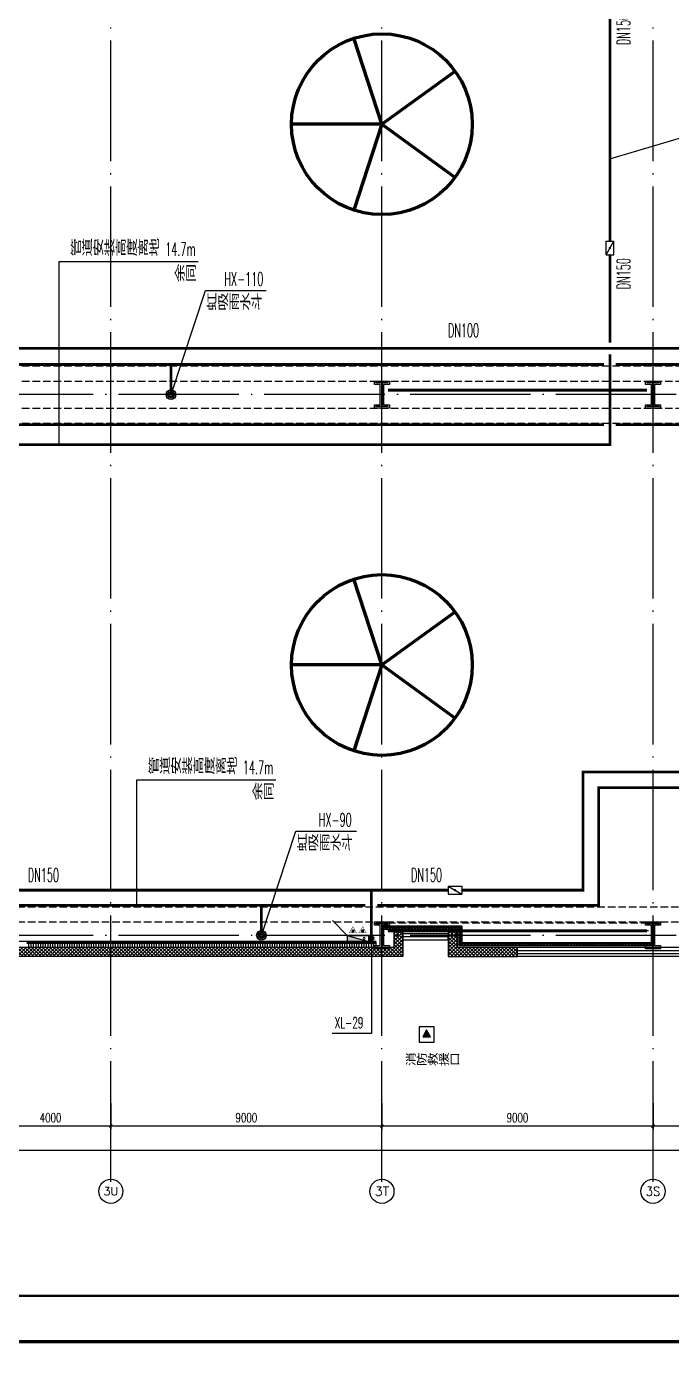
# Model space of a CAD drawing. Extents: x -452079 to 117456, y 3902 to 836955.
# Drawn here: x -293645 to -272248, y 534683 to 579081 of the extents above; entities that cross this region are included whole.
import ezdxf
from ezdxf.enums import TextEntityAlignment as Align

# ---------------------------------------------------------------- set-up
doc = ezdxf.new("R2010")
doc.units = 0
doc.header["$LTSCALE"] = 1000
doc.header["$MEASUREMENT"] = 0
for name, pattern in [('CENTER', [2, 1.25, -0.25, 0.25, -0.25]), ('DASH', [0.35, 0.25, -0.1]), ('DOTE', [2.42, 2, -0.2, 0.02, -0.2]), ('DOTE_30', [0.726, 0.6, -0.06, 0.006, -0.06])]:
    doc.linetypes.add(name, pattern=pattern)
for name, color, linetype in [('0-cxFrame', 155, 'Continuous'), ('99平面图例外参$0$A-HATCH-2', 251, 'Continuous'), ('A-AXIS-D', 1, 'Continuous'), ('A-AXIS-DOTE', 14, 'DOTE'), ('A-HATCH-2', 251, 'Continuous'), ('A-HRAIL', 173, 'Continuous'), ('A-LIN-V', 9, 'Continuous'), ('A-SFCE', 30, 'Continuous'), ('A-TEXT', 61, 'Continuous'), ('A-WINDOW', 140, 'Continuous'), ('AS-COLN', 6, 'Continuous'), ('AS-WALL', 40, 'Continuous'), ('DIM_消防', 1, 'Continuous'), ('FM_ZF消防', 1, 'Continuous'), ('PUB_HATCH', 8, 'Continuous'), ('PUB_TEXT', 7, 'Continuous'), ('RP-N2-01$0$$0$A-WIND-J', 1, 'Continuous'), ('RP-N2-01$0$A-WIND-J', 3, 'Continuous'), ('SB_ZF消火栓', 10, 'Continuous'), ('SB_ZF消火栓M', 10, 'Continuous'), ('TEXT_喷淋', 6, 'Continuous'), ('TEXT_消防', 1, 'Continuous'), ('TWT_LEAD', 3, 'Continuous'), ('WALL', 2, 'Continuous'), ('建-窗', 4, 'Continuous'), ('文本', 4, 'Continuous'), ('虹吸雨水斗', 6, 'Continuous')]:
    doc.layers.add(name, color=color, linetype=linetype)
for name, color, linetype, lineweight in [('0-cxText', 131, 'Continuous', 25), ('Gps-ZF喷淋', 6, 'TG_ZP', 60), ('Gps-ZF消防', 1, 'TG_X', 60), ('Gps-ZF雨水', 4, 'DOTE_30', 60), ('LG-ZF消防', 1, 'Continuous', 60), ('柱间支撑', 6, 'CENTER', 0)]:
    doc.layers.add(name, color=color, linetype=linetype, lineweight=lineweight)
doc.styles.add('_TCH_AXIS', font='COMPLEX', dxfattribs={"bigfont": 'GBCBIG'})
doc.styles.add('_TCH_DIM', font='SIMPLEX', dxfattribs={"width": 0.75, "bigfont": '@1HZTXT'})
doc.styles.add('_TCH_DIM_T3', font='SIMPLEX', dxfattribs={"width": 0.705882, "bigfont": 'GBCBIG'})
doc.styles.add('_TWT_PIPEDN', font='SIMPLEX', dxfattribs={"width": 0.65, "height": 3.5, "bigfont": 'HZTXT'})
doc.styles.add('_TWT_SERIAL', font='SIMPLEX', dxfattribs={"width": 0.8, "height": 3, "bigfont": 'HZTXT'})
doc.styles.add('cx_tuming', font='')
doc.styles.add('cx_tuqian1', font='')
doc.styles.get("Standard").update_dxf_attribs({"font": 'gbenor.shx', "bigfont": 'gbcbig.shx'})
doc.styles.add('TG_LINETYPE', font='SIMPLEX', dxfattribs={"width": 0.8, "height": 3.5, "bigfont": 'HZTXT'})
doc.styles.add('黑体', font='', dxfattribs={"height": 12})
doc.styles.get('cx_tuming').set_extended_font_data('SimHei')
doc.styles.get('cx_tuqian1').set_extended_font_data('SimSun')
doc.styles.get('黑体').set_extended_font_data('SimHei')
doc.linetypes.add('TG_X', pattern='A,5,-0.3,["X",TG_LINETYPE,S=0.1,R=0,X=-0.23,Y=-0.15],0', length=5.3)
doc.linetypes.add('TG_ZP', pattern='A,3,-0.6,["ZP",TG_LINETYPE,S=0.1,R=0,X=-0.52,Y=-0.15],0', length=3.6)
doc.dimstyles.new('_TCH_ARCH&&100', dxfattribs={"dimtxt": 297.5, "dimasz": 100, "dimexe": 100, "dimexo": 100, "dimgap": 126.25, "dimtad": 1, "dimdec": 0, "dimzin": 0, "dimdsep": 46, "dimtxsty": '_TCH_DIM_T3', "dimblk": 'ARCHTICK', "dimcen": 0.09, "dimclrt": 7, "dimazin": 2, "dimtfac": 1, "dimtdec": 0, "dimtix": 1, "dimtmove": 2, "dimatfit": 3, "dimfxl": 0, "dimtolj": 1, "dimtzin": 0, "dimarcsym": 0})
pattern_1 = [(45, (321432.36, -540023.96), (-60.000061, 60.000061), []), (135, (321432.36, -540023.96), (-60.000061, -60.000061), [])]

# ---------------------------------------------------------------- blocks, each defined once
blk = doc.blocks.new('_ArchTick')
at = {"color": 0, "linetype": 'ByBlock', "const_width": 0.4}
blk.add_lwpolyline([(-0.5, -0.5), (0.5, 0.5)], dxfattribs=at)
blk = doc.blocks.new('*D348')
at = {"layer": 'A-AXIS-D', "color": 0, "lineweight": -2, "transparency": 16777216}
for p, q in [((26518, 3326), (26518, 2468)), ((30518, 3326), (30518, 2468)), ((26518, 2568), (30518, 2568))]:
    blk.add_line(p, q, dxfattribs=at)
at = {"layer": 'A-AXIS-D', "color": 0, "lineweight": -2, "transparency": 16777216, "xscale": 100, "yscale": 100, "zscale": 100, "rotation": 180}
blk.add_blockref('_ArchTick', (26518, 2568), dxfattribs=at)
at = {"layer": 'A-AXIS-D', "color": 0, "lineweight": -2, "transparency": 16777216, "xscale": 100, "yscale": 100, "zscale": 100}
blk.add_blockref('_ArchTick', (30518, 2568), dxfattribs=at)
at = {"layer": 'A-AXIS-D', "color": 7, "transparency": 16777216, "insert": (28518, 2843), "char_height": 297.5, "attachment_point": 5, "style": '_TCH_DIM_T3'}
blk.add_mtext('\\A1;4000', dxfattribs=at)
blk = doc.blocks.new('*D349')
at = {"layer": 'A-AXIS-D', "color": 0, "lineweight": -2, "transparency": 16777216}
for p, q in [((30518, 3326), (30518, 2468)), ((39518, 3326), (39518, 2468)), ((30518, 2568), (39518, 2568))]:
    blk.add_line(p, q, dxfattribs=at)
at = {"layer": 'A-AXIS-D', "color": 0, "lineweight": -2, "transparency": 16777216, "xscale": 100, "yscale": 100, "zscale": 100, "rotation": 180}
blk.add_blockref('_ArchTick', (30518, 2568), dxfattribs=at)
at = {"layer": 'A-AXIS-D', "color": 0, "lineweight": -2, "transparency": 16777216, "xscale": 100, "yscale": 100, "zscale": 100}
blk.add_blockref('_ArchTick', (39518, 2568), dxfattribs=at)
at = {"layer": 'A-AXIS-D', "color": 7, "transparency": 16777216, "insert": (35018, 2843), "char_height": 297.5, "attachment_point": 5, "style": '_TCH_DIM_T3'}
blk.add_mtext('\\A1;9000', dxfattribs=at)
blk = doc.blocks.new('*D350')
at = {"layer": 'A-AXIS-D', "color": 0, "lineweight": -2, "transparency": 16777216}
for p, q in [((39518, 3326), (39518, 2468)), ((48518, 3326), (48518, 2468)), ((39518, 2568), (48518, 2568))]:
    blk.add_line(p, q, dxfattribs=at)
at = {"layer": 'A-AXIS-D', "color": 0, "lineweight": -2, "transparency": 16777216, "xscale": 100, "yscale": 100, "zscale": 100, "rotation": 180}
blk.add_blockref('_ArchTick', (39518, 2568), dxfattribs=at)
at = {"layer": 'A-AXIS-D', "color": 0, "lineweight": -2, "transparency": 16777216, "xscale": 100, "yscale": 100, "zscale": 100}
blk.add_blockref('_ArchTick', (48518, 2568), dxfattribs=at)
at = {"layer": 'A-AXIS-D', "color": 7, "transparency": 16777216, "insert": (44018, 2843), "char_height": 297.5, "attachment_point": 5, "style": '_TCH_DIM_T3'}
blk.add_mtext('\\A1;9000', dxfattribs=at)
blk = doc.blocks.new('*D351')
at = {"layer": 'A-AXIS-D', "color": 0, "lineweight": -2, "transparency": 16777216}
for p, q in [((48518, 3326), (48518, 2468)), ((57518, 3326), (57518, 2468)), ((48518, 2568), (57518, 2568))]:
    blk.add_line(p, q, dxfattribs=at)
at = {"layer": 'A-AXIS-D', "color": 0, "lineweight": -2, "transparency": 16777216, "xscale": 100, "yscale": 100, "zscale": 100, "rotation": 180}
blk.add_blockref('_ArchTick', (48518, 2568), dxfattribs=at)
at = {"layer": 'A-AXIS-D', "color": 0, "lineweight": -2, "transparency": 16777216, "xscale": 100, "yscale": 100, "zscale": 100}
blk.add_blockref('_ArchTick', (57518, 2568), dxfattribs=at)
at = {"layer": 'A-AXIS-D', "color": 7, "transparency": 16777216, "insert": (53018, 2843), "char_height": 297.5, "attachment_point": 5, "style": '_TCH_DIM_T3'}
blk.add_mtext('\\A1;9000', dxfattribs=at)
blk = doc.blocks.new('*D369')
at = {"layer": 'A-AXIS-D', "color": 0, "lineweight": -2, "transparency": 16777216}
for p, q in [((7618, 3226), (7618, 1668)), ((193318, 3226), (193318, 1668)), ((7618, 1768), (193318, 1768))]:
    blk.add_line(p, q, dxfattribs=at)
at = {"layer": 'A-AXIS-D', "color": 0, "lineweight": -2, "transparency": 16777216, "xscale": 100, "yscale": 100, "zscale": 100, "rotation": 180}
blk.add_blockref('_ArchTick', (7618, 1768), dxfattribs=at)
at = {"layer": 'A-AXIS-D', "color": 0, "lineweight": -2, "transparency": 16777216, "xscale": 100, "yscale": 100, "zscale": 100}
blk.add_blockref('_ArchTick', (193318, 1768), dxfattribs=at)
at = {"layer": 'A-AXIS-D', "color": 7, "transparency": 16777216, "insert": (100468, 2043), "char_height": 297.5, "attachment_point": 5, "style": '_TCH_DIM_T3'}
blk.add_mtext('\\A1;185700', dxfattribs=at)
blk = doc.blocks.new('4324324')
at = {"layer": 'A-HATCH-2', "color": 8, "linetype": 'DASH'}
for p, q in [((-313054, 567820), (-128854, 567820)), ((-313054, 567320), (-128854, 567320)), ((-313054, 566420), (-128854, 566420)), ((-313054, 565920), (-128854, 565920)), ((-312854, 549870), (-138054, 549870)), ((-312854, 549370), (-138054, 549370))]:
    blk.add_line(p, q, dxfattribs=at)
blk = doc.blocks.new('w4324324')
at = {"layer": 'A-HATCH-2', "lineweight": 60}
for q in [(-1694760, 686605), (-1697614, 684532), (-1691907, 684532), (-1696524, 681178), (-1692997, 681178)]:
    blk.add_line((-1694760, 683605), q, dxfattribs=at)
blk.add_circle((-1694760, 683605), 3000, dxfattribs=at)
blk = doc.blocks.new('342343')
at = {"layer": 'A-LIN-V'}
for p in [(1030710, 81556), (1048660, 81556)]:
    blk.add_blockref('w4324324', p, dxfattribs=at)
blk = doc.blocks.new('w42343243')
at = {"layer": 'A-HATCH-2', "color": 2}
blk.add_lwpolyline([(-165104, 621070), (-164604, 621070), (-164604, 620958), (-164800, 620958), (-164800, 620282), (-164604, 620282), (-164604, 620170), (-165104, 620170), (-165104, 620282), (-164908, 620282), (-164908, 620958), (-165104, 620958)], close=True, dxfattribs=at)
at = {"layer": 'AS-COLN', "color": 8}
blk.add_lwpolyline([(-165054, 621020), (-164654, 621020), (-164654, 621008), (-164850, 621008), (-164850, 620232), (-164654, 620232), (-164654, 620220), (-165054, 620220), (-165054, 620232), (-164858, 620232), (-164858, 621008), (-165054, 621008)], close=True, dxfattribs=at)
blk = doc.blocks.new('42343')
at = {"layer": 'A-WINDOW'}
for p in [(-117000, -53750), (-108000, -53750), (-117000, -71700), (-108000, -71700)]:
    blk.add_blockref('w42343243', p, dxfattribs=at)
blk = doc.blocks.new('RP-N2-01$0$$0$xfjy')
at = {"layer": 'RP-N2-01$0$$0$A-WIND-J'}
h = blk.add_hatch(color=8, dxfattribs=at)
h.dxf.hatch_style = 1
h.paths.add_polyline_path([(1141876, -26214), (1142135, -26214), (1142005, -25989)])
at = {"layer": 'RP-N2-01$0$$0$A-WIND-J', "color": 8, "const_width": 25}
blk.add_lwpolyline([(1141755, -25889), (1141755, -26389), (1142255, -26389), (1142255, -25889)], close=True, dxfattribs=at)
at = {"layer": 'RP-N2-01$0$$0$A-WIND-J', "color": 8}
for points in [[(1141755, -26389), (1142255, -26389), (1142255, -25889), (1141755, -25889)], [(1141876, -26214), (1142135, -26214), (1142005, -25989)]]:
    blk.add_lwpolyline(points, close=True, dxfattribs=at)
blk = doc.blocks.new('RP-N2-01$0$xfjy')
at = {"layer": 'RP-N2-01$0$$0$A-WIND-J', "color": 8}
blk.add_blockref('RP-N2-01$0$$0$xfjy', (0, 0), dxfattribs=at)
blk = doc.blocks.new('99平面图例外参$0$$LinePat$填挖边坡')
at = {"color": 8}
for p, q in [((0, 0), (0, -1500)), ((300, 0), (300, -600))]:
    blk.add_line(p, q, dxfattribs=at)
blk = doc.blocks.new('99平面图例外参$0$$LinePat$圆环')
for points in [[(0, 150), (300, 150)], [(0, 0), (300, 0)], [(0, -150), (300, -150)]]:
    blk.add_lwpolyline(points)
at = {"color": 0}
blk.add_circle((150, 0), 150, dxfattribs=at)
blk = doc.blocks.new('WINDOW2DLIB$DYNSTYLE$00000005')
at = {"color": 0}
for points in [[(-0.5, 0.5), (-0.5, -0.5)], [(-0.5, 0.5), (0.5, 0.5)], [(0.5, -0.5), (0.5, 0.5)], [(0.5, 0.1667), (-0.5, 0.1667)], [(0.5, -0.1667), (-0.5, -0.1667)], [(-0.5, -0.5), (0.5, -0.5)]]:
    blk.add_lwpolyline(points, dxfattribs=at)
blk = doc.blocks.new('“奔腾”虹吸雨水斗')
at = {"layer": '虹吸雨水斗', "lineweight": 25}
for p, q in [((946944, 86685), (947028, 86658)), ((947028, 86641), (946944, 86614)), ((947032, 86673), (946946, 86692)), ((946946, 86607), (947032, 86625)), ((946982, 86753), (947040, 86688)), ((947040, 86611), (946982, 86546)), ((947052, 86699), (946987, 86758)), ((946987, 86541), (947052, 86600)), ((947048, 86793), (947066, 86707)), ((947082, 86711), (947055, 86795)), ((947125, 86795), (947098, 86711)), ((947114, 86707), (947132, 86793)), ((947194, 86758), (947128, 86699)), ((947128, 86600), (947194, 86541)), ((947140, 86688), (947199, 86753)), ((947199, 86546), (947140, 86611)), ((947234, 86692), (947148, 86673)), ((947148, 86625), (947234, 86607)), ((947152, 86658), (947236, 86685)), ((947236, 86614), (947152, 86641)), ((947066, 86592), (947048, 86506)), ((947055, 86504), (947082, 86587)), ((947098, 86587), (947125, 86504)), ((947132, 86506), (947114, 86592))]:
    blk.add_line(p, q, dxfattribs=at)
for radius in [150, 47.6]:
    blk.add_circle((947090, 86649), radius, dxfattribs=at)
for centre, start, end in [((947025, 86649), 291.6382, 68.3675), ((947034, 86682), 261.6382, 38.3675), ((947034, 86617), 321.6382, 98.3675), ((947057, 86706), 231.6382, 8.3675), ((947057, 86593), 351.6382, 128.3675), ((947090, 86715), 201.6382, 338.3675), ((947090, 86584), 21.6382, 158.3675), ((947123, 86706), 171.6382, 308.3675), ((947123, 86593), 51.6382, 188.3675), ((947147, 86682), 141.6382, 278.3675), ((947147, 86617), 81.6382, 218.3675), ((947155, 86649), 111.6382, 248.3675)]:
    blk.add_arc(centre, 8.82, start, end, dxfattribs=at)
blk = doc.blocks.new('A$C5D961328')
at = {"layer": 'SB_ZF消火栓'}
blk.add_hatch(color=256, dxfattribs=at).paths.add_polyline_path([(0, 40), (700, 40), (700, 240)])
at = {"layer": 'SB_ZF消火栓', "linetype": 'Continuous'}
h = blk.add_hatch(dxfattribs=at)
h.set_pattern_fill('ANSI31', color=256, scale=129.330432, angle=270, style=0)
h.set_pattern_definition([(45, (-18410.044, -5691.868), (11.431303, -11.431303), [])])
h.paths.add_polyline_path([(228, 343), (228, 427), (153, 427), (153, 343)])
h = blk.add_hatch(dxfattribs=at)
h.set_pattern_fill('ANSI31', color=256, scale=129.330432, angle=270, style=0)
h.set_pattern_definition([(45, (-18087.504, -5691.868), (11.431303, -11.431303), [])])
h.paths.add_polyline_path([(550, 343), (550, 427), (475, 427), (475, 343)])
at = {"layer": 'SB_ZF消火栓'}
for p, q in [((1195, 735), (700, 240)), ((700, 240), (0, 240)), ((0, 240), (0, 40)), ((700, 240), (0, 40)), ((0, 40), (700, 40)), ((700, 240), (700, 40))]:
    blk.add_line(p, q, dxfattribs=at)
at = {"layer": 'SB_ZF消火栓', "linetype": 'Continuous'}
for points, const_width in [([(312, 321), (190, 531), (69, 321), (312, 321), (190, 531)], 12.9), ([(634, 321), (513, 531), (392, 321), (634, 321), (513, 531)], 12.9), ([(228, 343), (228, 427), (153, 427), (153, 343), (228, 343)], 7.76), ([(550, 343), (550, 427), (475, 427), (475, 343), (550, 343)], 7.76)]:
    blk.add_lwpolyline(points, dxfattribs=dict(at, const_width=const_width))
at = {"layer": 'SB_ZF消火栓', "color": 1}
blk.add_circle((140, 140), 32.5, dxfattribs=at)
blk = doc.blocks.new('TK22.A0+1 L(Dragon)')
at = {"layer": '0-cxFrame', "color": 7, "const_width": 0.5}
blk.add_lwpolyline([(0, 0), (-1485, 0), (-1485, 841), (0, 841)], close=True, dxfattribs=at)
at = {"layer": '0-cxFrame', "const_width": 0.5}
blk.add_lwpolyline([(-80, 10), (-1465, 10), (-1465, 831), (-80, 831)], close=True, dxfattribs=at)
at = {"style": '黑体', "flags": 4}
blk.add_attdef('图幅', text='', height=3.3, dxfattribs=at).set_placement((-40, 3), align=Align.RIGHT)
at = {"layer": '0-cxText', "flags": 4}
for tag, height, style, p in [('建设单位', 3.5, 'cx_tuming', (-45, 240)), ('项目名称', 3.5, 'cx_tuming', (-45, 210)), ('子项名称', 3.5, 'cx_tuming', (-45, 180)), ('工程编号', 3.3, 'cx_tuqian1', (-35, 165)), ('图名1', 3.5, 'cx_tuming', (-45, 87)), ('图名2', 3.5, 'cx_tuming', (-45, 79)), ('图名3', 3.5, 'cx_tuming', (-45, 71)), ('出图日期', 3.3, 'cx_tuqian1', (-39, 60)), ('专业', 3.3, 'cx_tuqian1', (-55, 52)), ('图号', 3.3, 'cx_tuqian1', (-55, 44)), ('版次', 3.3, 'cx_tuqian1', (-20, 44))]:
    blk.add_attdef(tag, text='', height=height, dxfattribs=dict(at, style=style)).set_placement(p, align=Align.MIDDLE)
blk = doc.blocks.new('$VALVE$00000316')
for p, q in [((-125, 72), (125, -72)), ((-125, 72), (-125, -72)), ((-125, 72), (125, 72)), ((125, 72), (125, -72)), ((-125, -72), (125, -72))]:
    blk.add_line(p, q)
at = {"const_width": 21.1}
blk.add_lwpolyline([(-11, 0, 1), (11, 0, 1)], format="xyb", close=True, dxfattribs=at)
for p in [(-125, 0), (125, 0)]:
    blk.add_point(p)
at = {"color": 7, "flags": 9}
for tag in ['XSIZE', 'YSIZE']:
    blk.add_attdef(tag, (0, 0), '', height=0.5, dxfattribs=at)
blk = doc.blocks.new('A$C515E426B')
at = {"layer": 'PUB_HATCH'}
h = blk.add_hatch(dxfattribs=at)
h.set_pattern_fill('多孔材料', color=256, scale=30, style=0)
h.set_pattern_definition(pattern_1)
h.paths.add_polyline_path([(40218.2, 8746), (40218.2, 9046), (39918.2, 9046)])
h = blk.add_hatch(dxfattribs=at)
h.set_pattern_fill('多孔材料', color=256, scale=30, style=0)
h.set_pattern_definition(pattern_1)
h.paths.add_polyline_path([(40218.2, 8746), (39918.2, 9046), (39918.2, 8496), (40218.2, 8196)])
h = blk.add_hatch(dxfattribs=at)
h.set_pattern_fill('多孔材料', color=256, scale=30, style=0)
h.set_pattern_definition(pattern_1)
h.paths.add_polyline_path([(42018.2, 9046), (41718.2, 9046), (41718.2, 8746)])
h = blk.add_hatch(dxfattribs=at)
h.set_pattern_fill('多孔材料', color=256, scale=30, style=0)
h.set_pattern_definition(pattern_1)
h.paths.add_polyline_path([(42018.2, 9046), (41718.2, 8746), (41718.2, 8496), (41868.2, 8346), (42018.2, 8496)])
h = blk.add_hatch(dxfattribs=at)
h.set_pattern_fill('多孔材料', color=256, scale=30, style=0)
h.set_pattern_definition(pattern_1)
h.paths.add_polyline_path([(40218.2, 8196), (39918.2, 8496), (7918.2, 8496), (7618.2, 8196)])
h = blk.add_hatch(dxfattribs=at)
h.set_pattern_fill('多孔材料', color=256, scale=30, style=0)
h.set_pattern_definition(pattern_1)
h.paths.add_polyline_path([(41718.2, 8196), (41868.2, 8196), (41868.2, 8346), (41718.2, 8496)])
h = blk.add_hatch(dxfattribs=at)
h.set_pattern_fill('多孔材料', color=256, scale=30, style=0)
h.set_pattern_definition(pattern_1)
h.paths.add_polyline_path([(41868.2, 8196), (44018.2, 8196), (44018.2, 8496), (42018.2, 8496), (41868.2, 8346)])
at = {"layer": 'A-AXIS-D'}
for centre in [(30518.2, 400), (39518.2, 400), (48518.2, 400)]:
    blk.add_circle(centre, 400, dxfattribs=at)
at = {"layer": 'A-AXIS-DOTE', "color": 8, "ltscale": 2}
for p, q in [((30518.2, 716), (30518.2, 86196)), ((39518.2, 716), (39518.2, 86196)), ((48518.2, 716), (48518.2, 86200)), ((199332.4, 26846), (3362.4, 26846)), ((199332.4, 8896), (3362.4, 8896))]:
    blk.add_line(p, q, dxfattribs=at)
at = {"layer": 'A-LIN-V'}
for q in [(8118.2, 8696), (39318.2, 8508)]:
    blk.add_line((39318.2, 8696), q, dxfattribs=at)
at = {"layer": 'A-SFCE', "color": 8, "linetype": 'DASH'}
for p, q in [((48368.2, 9295.9), (39668.2, 9295.9)), ((48368.2, 9045.9), (39668.2, 9045.9))]:
    blk.add_line(p, q, dxfattribs=at)
at = {"layer": 'AS-WALL'}
for p, q in [((40218.2, 9046), (39918.2, 9046)), ((39918.2, 9046), (39918.2, 8496)), ((40218.2, 8746), (40218.2, 9046)), ((42018.2, 9046), (41718.2, 9046)), ((41718.2, 9046), (41718.2, 8746)), ((42018.2, 9046), (42018.2, 8496)), ((39918.2, 8496), (7918.2, 8496)), ((40218.2, 8746), (40218.2, 8196)), ((41718.2, 8746), (41718.2, 8496)), ((41718.2, 8496), (41718.2, 8496)), ((41718.2, 8496), (41718.2, 8196)), ((44018.2, 8496), (42018.2, 8496)), ((44018.2, 8196), (44018.2, 8496)), ((40218.2, 8196), (7618.2, 8196)), ((41718.2, 8196), (41868.2, 8196)), ((41868.2, 8196), (44018.2, 8196))]:
    blk.add_line(p, q, dxfattribs=at)
at = {"layer": '柱间支撑', "color": 8, "const_width": 100}
for points in [[(48318.2, 26996), (39718.2, 26996)], [(48318.2, 9046), (39718.2, 9046)]]:
    blk.add_lwpolyline(points, dxfattribs=at)
at = {"layer": '99平面图例外参$0$A-HATCH-2', "color": 203, "xscale": -0.1335034007147995, "yscale": 0.1333333333333333, "zscale": 0.1333333333333333}
for p in [(27783.5, 8696), (27863.6, 8696), (27943.7, 8696), (28023.8, 8696), (28103.9, 8696), (28184, 8696), (28264.1, 8696), (28344.2, 8696), (28424.3, 8696), (28504.4, 8696), (28584.5, 8696), (28664.6, 8696), (28744.7, 8696), (28824.8, 8696), (28904.9, 8696), (28985, 8696), (29065.1, 8696), (29145.2, 8696), (29225.3, 8696), (29305.4, 8696), (29385.5, 8696), (29465.6, 8696), (29545.7, 8696), (29625.8, 8696), (29705.9, 8696), (29786, 8696), (29866.1, 8696), (29946.2, 8696), (30026.3, 8696), (30106.4, 8696), (30186.5, 8696), (30266.6, 8696), (30346.8, 8696), (30426.9, 8696), (30507, 8696), (30587.1, 8696), (30667.2, 8696), (30747.3, 8696), (30827.4, 8696), (30907.5, 8696), (30987.6, 8696), (31067.7, 8696), (31147.8, 8696), (31227.9, 8696), (31308, 8696), (31388.1, 8696), (31468.2, 8696), (31548.3, 8696), (31628.4, 8696), (31708.5, 8696), (31788.6, 8696), (31868.7, 8696), (31948.8, 8696), (32028.9, 8696), (32109, 8696), (32189.1, 8696), (32269.2, 8696), (32349.3, 8696), (32429.4, 8696), (32509.5, 8696), (32589.6, 8696), (32669.7, 8696), (32749.8, 8696), (32829.9, 8696), (32910, 8696), (32990.1, 8696), (33070.2, 8696), (33150.3, 8696), (33230.4, 8696), (33310.5, 8696), (33390.6, 8696), (33470.7, 8696), (33550.8, 8696), (33630.9, 8696), (33711, 8696), (33791.1, 8696), (33871.2, 8696), (33951.3, 8696), (34031.4, 8696), (34111.5, 8696), (34191.6, 8696), (34271.8, 8696), (34351.9, 8696), (34432, 8696), (34512.1, 8696), (34592.2, 8696), (34672.3, 8696), (34752.4, 8696), (34832.5, 8696), (34912.6, 8696), (34992.7, 8696), (35072.8, 8696), (35152.9, 8696), (35233, 8696), (35313.1, 8696), (35393.2, 8696), (35473.3, 8696), (35553.4, 8696), (35633.5, 8696), (35713.6, 8696), (35793.7, 8696), (35873.8, 8696), (35953.9, 8696), (36034, 8696), (36114.1, 8696), (36194.2, 8696), (36274.3, 8696), (36354.4, 8696), (36434.5, 8696), (36514.6, 8696), (36594.7, 8696), (36674.8, 8696), (36754.9, 8696), (36835, 8696), (36915.1, 8696), (36995.2, 8696), (37075.3, 8696), (37155.4, 8696), (37235.5, 8696), (37315.6, 8696), (37395.7, 8696), (37475.8, 8696), (37555.9, 8696), (37636, 8696), (37716.1, 8696), (37796.2, 8696), (37876.3, 8696), (37956.4, 8696), (38036.5, 8696), (38116.6, 8696), (38196.8, 8696), (38276.9, 8696), (38357, 8696), (38437.1, 8696), (38517.2, 8696), (38597.3, 8696), (38677.4, 8696), (38757.5, 8696), (38837.6, 8696), (38917.7, 8696), (38997.8, 8696), (39077.9, 8696), (39158, 8696), (39238.1, 8696), (39318.2, 8696)]:
    blk.add_blockref('99平面图例外参$0$$LinePat$填挖边坡', p, dxfattribs=at)
at = {"layer": 'A-HRAIL', "yscale": 0.3333333333333333, "zscale": 0.3333333333333333}
for p, xscale, rotation in [((39676, 9146.1), 0.3461333288391431, 180), ((39779.9, 9146.1), 0.3461333288391431, 180), ((39883.7, 9146.1), 0.3461333288391431, 180), ((39987.5, 9146.1), 0.3461333288391431, 180), ((40091.4, 9146.1), 0.3461333288391431, 180), ((40195.2, 9146.1), 0.3461333288391431, 180), ((40299.1, 9146.1), 0.3461333288391431, 180), ((40402.9, 9146.1), 0.3461333288391431, 180), ((40506.7, 9146.1), 0.3461333288391431, 180), ((40610.6, 9146.1), 0.3461333288391431, 180), ((40714.4, 9146.1), 0.3461333288391431, 180), ((40818.3, 9146.1), 0.3461333288391431, 180), ((40922.1, 9146.1), 0.3461333288391431, 180), ((41025.9, 9146.1), 0.3461333288391431, 180), ((41129.8, 9146.1), 0.3461333288391431, 180), ((41233.6, 9146.1), 0.3461333288391431, 180), ((41337.5, 9146.1), 0.3461333288391431, 180), ((41441.3, 9146.1), 0.3461333288391431, 180), ((41545.1, 9146.1), 0.3461333288391431, 180), ((41649, 9146.1), 0.3461333288391431, 180), ((41752.8, 9146.1), 0.3461333288391431, 180), ((41856.7, 9146.1), 0.3461333288391431, 180), ((41960.5, 9146.1), 0.3461333288391431, 180), ((42064.3, 9146.1), 0.3461333288391431, 180), ((42168.2, 9146.1), 0.3461333288391431, 180), ((42118.2, 9196.1), 0.3611111227129974, 270), ((42118.2, 9087.8), 0.3611111227129974, 270), ((42118.2, 8979.4), 0.3611111227129974, 270), ((42118.2, 8871.1), 0.3611111227129974, 270), ((42118.2, 8762.8), 0.3611111227129974, 270), ((42118.2, 8654.4), 0.3611111227129974, 270), ((42169, 8602.1), 0.336163315173153, 180.0000000002036), ((42269.9, 8602.1), 0.336163315173153, 180.0000000002036), ((42370.7, 8602.1), 0.336163315173153, 180.0000000002036), ((42471.6, 8602.1), 0.336163315173153, 180.0000000002036), ((42572.4, 8602.1), 0.336163315173153, 180.0000000002036), ((42673.3, 8602.1), 0.336163315173153, 180.0000000002036), ((42774.1, 8602.1), 0.336163315173153, 180.0000000002036), ((42875, 8602.1), 0.336163315173153, 180.0000000002036), ((42975.8, 8602.1), 0.336163315173153, 180.0000000002036), ((43076.7, 8602.1), 0.336163315173153, 180.0000000002036), ((43177.5, 8602.1), 0.336163315173153, 180.0000000002036), ((43278.4, 8602.1), 0.336163315173153, 180.0000000002036), ((43379.2, 8602.1), 0.336163315173153, 180.0000000002036), ((43480.1, 8602.1), 0.336163315173153, 180.0000000002036), ((43580.9, 8602.1), 0.336163315173153, 180.0000000002036), ((43681.8, 8602.1), 0.336163315173153, 180.0000000002036), ((43782.6, 8602.1), 0.336163315173153, 180.0000000002036), ((43883.5, 8602.1), 0.336163315173153, 180.0000000002036), ((43984.3, 8602.1), 0.336163315173153, 180.0000000002036), ((44085.2, 8602.1), 0.336163315173153, 180.0000000002036), ((44186, 8602.1), 0.336163315173153, 180.0000000002036), ((44286.9, 8602.1), 0.336163315173153, 180.0000000002036), ((44387.7, 8602.1), 0.336163315173153, 180.0000000002036), ((44488.6, 8602.1), 0.336163315173153, 180.0000000002036), ((44589.4, 8602.1), 0.336163315173153, 180.0000000002036), ((44690.3, 8602.1), 0.336163315173153, 180.0000000002036), ((44791.1, 8602.1), 0.336163315173153, 180.0000000002036), ((44892, 8602.1), 0.336163315173153, 180.0000000002036), ((44992.8, 8602.1), 0.336163315173153, 180.0000000002036), ((45093.6, 8602.1), 0.336163315173153, 180.0000000002036), ((45194.5, 8602.1), 0.336163315173153, 180.0000000002036), ((45295.3, 8602.1), 0.336163315173153, 180.0000000002036), ((45396.2, 8602.1), 0.336163315173153, 180.0000000002036), ((45497, 8602.1), 0.336163315173153, 180.0000000002036), ((45597.9, 8602.1), 0.336163315173153, 180.0000000002036), ((45698.7, 8602.1), 0.336163315173153, 180.0000000002036), ((45799.6, 8602.1), 0.336163315173153, 180.0000000002036), ((45900.4, 8602.1), 0.336163315173153, 180.0000000002036), ((46001.3, 8602.1), 0.336163315173153, 180.0000000002036), ((46102.1, 8602.1), 0.336163315173153, 180.0000000002036), ((46203, 8602.1), 0.336163315173153, 180.0000000002036), ((46303.8, 8602.1), 0.336163315173153, 180.0000000002036), ((46404.7, 8602.1), 0.336163315173153, 180.0000000002036), ((46505.5, 8602.1), 0.336163315173153, 180.0000000002036), ((46606.4, 8602.1), 0.336163315173153, 180.0000000002036), ((46707.2, 8602.1), 0.336163315173153, 180.0000000002036), ((46808.1, 8602.1), 0.336163315173153, 180.0000000002036), ((46908.9, 8602.1), 0.336163315173153, 180.0000000002036), ((47009.8, 8602.1), 0.336163315173153, 180.0000000002036), ((47110.6, 8602.1), 0.336163315173153, 180.0000000002036), ((47211.5, 8602.1), 0.336163315173153, 180.0000000002036), ((47312.3, 8602.1), 0.336163315173153, 180.0000000002036), ((47413.2, 8602.1), 0.336163315173153, 180.0000000002036), ((47514, 8602.1), 0.336163315173153, 180.0000000002036), ((47614.9, 8602.1), 0.336163315173153, 180.0000000002036), ((47715.7, 8602.1), 0.336163315173153, 180.0000000002036), ((47816.6, 8602.1), 0.336163315173153, 180.0000000002036), ((47917.4, 8602.1), 0.336163315173153, 180.0000000002036), ((48018.3, 8602.1), 0.336163315173153, 180.0000000002036), ((48119.1, 8602.1), 0.336163315173153, 180.0000000002036), ((48220, 8602.1), 0.336163315173153, 180.0000000002036), ((48320.8, 8602.1), 0.336163315173153, 180.0000000002036), ((48421.7, 8602.1), 0.336163315173153, 180.0000000002036), ((48522.5, 8602.1), 0.336163315173153, 180.0000000002036)]:
    blk.add_blockref('99平面图例外参$0$$LinePat$圆环', p, dxfattribs=dict(at, xscale=xscale, rotation=rotation))
at = {"layer": 'A-LIN-V', "rotation": 90}
blk.add_blockref('342343', (804678.8, 681921), dxfattribs=at)
at = {"layer": 'A-WINDOW'}
for name in ['42343', '4324324']:
    blk.add_blockref(name, (321372.4, -540024), dxfattribs=at)
at = {"layer": 'RP-N2-01$0$A-WIND-J'}
blk.add_blockref('RP-N2-01$0$xfjy', (-1101003.1, 31744.8, 0), dxfattribs=at)
at = {"layer": '建-窗', "yscale": -300, "zscale": 300}
for p, xscale, rotation in [((40968.2, 8896), -1500, 180.0000000000445), ((50618.2, 8346), 13200, 179.9999999996995)]:
    blk.add_blockref('WINDOW2DLIB$DYNSTYLE$00000005', p, dxfattribs=dict(at, xscale=xscale, rotation=rotation))
at = {"layer": 'A-TEXT', "color": 8, "style": '_TCH_DIM'}
blk.add_text('消防救援口', height=384.1, dxfattribs=at).set_placement((40291.4, 4573, 0))
at = {"layer": 'PUB_TEXT', "style": '_TCH_AXIS'}
for s, height, p, p2 in [('3U', 265.5, (30271.6, 267.3), (30764.7, 267.3)), ('3T', 294.28, (39280, 252.9), (39756.4, 252.9)), ('3S', 300.65, (48282, 249.7), (48754.4, 249.7))]:
    blk.add_text(s, height=height, dxfattribs=at).set_placement(p, p2, align=Align.FIT)
at = {"layer": 'A-AXIS-D'}
for base, p1, p2, picture, middle in [((193318.2, 1768.3), (7618.2, 3326.3), (193318.2, 3326.3), '*D369', (100468.2, 2043.3)), ((30518.2, 2568.3), (26518.2, 3426.3), (30518.2, 3426.3), '*D348', (28518.2, 2843.3)), ((39518.2, 2568.3), (30518.2, 3426.3), (39518.2, 3426.3), '*D349', (35018.2, 2843.3)), ((48518.2, 2568.3), (39518.2, 3426.3), (48518.2, 3426.3), '*D350', (44018.2, 2843.3)), ((57518.2, 2568.3), (48518.2, 3426.3), (57518.2, 3426.3), '*D351', (53018.2, 2843.3))]:
    dim = blk.add_linear_dim(base=base, p1=p1, p2=p2, angle=0, dimstyle='_TCH_ARCH&&100', override={"dimgap": 0}, dxfattribs=at)
    dim.commit()
    dim.dimension.update_dxf_attribs({"geometry": picture, "text_midpoint": middle, "dimtype": 161})

msp = doc.modelspace()

# ---------------------------------------------------------------- hatches: boundary and pattern name
at = {"layer": 'Gps-ZF消防'}
for points in [[(-274284.68, 565208.76), (-274239.68, 565208.76), (-274239.68, 565163.76)], [(-274284.68, 565208.76), (-274284.68, 565163.76), (-274239.68, 565163.76)], [(-275173.63, 554345.44), (-275218.63, 554345.44), (-275218.63, 554390.44)], [(-275173.63, 554345.44), (-275173.63, 554390.44), (-275218.63, 554390.44)], [(-275173.63, 550420), (-275128.63, 550420), (-275128.63, 550375)], [(-275173.63, 550420), (-275173.63, 550375), (-275128.63, 550375)]]:
    msp.add_hatch(color=256, dxfattribs=at).paths.add_polyline_path(points)
at = {"layer": 'Gps-ZF雨水'}
for points in [[(-274654.18, 553820), (-274654.18, 553865), (-274699.18, 553865)], [(-274654.18, 553820), (-274699.18, 553820), (-274699.18, 553865)], [(-274654.18, 549920), (-274609.18, 549920), (-274609.18, 549875)], [(-274654.18, 549920), (-274654.18, 549875), (-274609.18, 549875)]]:
    msp.add_hatch(color=256, dxfattribs=at).paths.add_polyline_path(points)

# ---------------------------------------------------------------- linework, layer by layer
at = {"layer": 'DIM_消防'}
for p, q in [((-282204.18, 548820), (-282204.18, 545660)), ((-282204.18, 545660), (-283511.12, 545660))]:
    msp.add_line(p, q, dxfattribs=at)
at = {"layer": 'Gps-ZF喷淋', "const_width": 90}
msp.add_lwpolyline([(-299382.61, 568401.51), (-149792.1, 568401.51)], dxfattribs=at)
at = {"layer": 'Gps-ZF消防', "const_width": 90}
for points in [[(-274284.68, 571962.45), (-274284.68, 583185.63)], [(-274284.68, 568596.51), (-274284.68, 571513.07)], [(-274284.68, 565208.76), (-274284.68, 568206.51)], [(-299382.61, 565208.76), (-274284.68, 565208.76)], [(-275173.63, 550420), (-275173.63, 554345.44)], [(-275173.63, 554345.44), (-261491.06, 554345.44)], [(-295204.18, 550420), (-282204.18, 550420)], [(-282204.18, 548895), (-282204.18, 550420)], [(-282204.18, 550420), (-279651, 550420)], [(-279201.63, 550420), (-275173.63, 550420)]]:
    msp.add_lwpolyline(points, dxfattribs=at)
at = {"layer": 'Gps-ZF雨水', "const_width": 90}
for points in [[(-305854.18, 567870), (-288854.18, 567870)], [(-288854.18, 566870), (-288854.18, 567870)], [(-288854.18, 567870), (-274479.68, 567870)], [(-274089.68, 567870), (-270854.18, 567870)], [(-311137.18, 565870), (-274479.68, 565870)], [(-274089.68, 565870), (-254699.18, 565870)], [(-262054.18, 553820), (-274654.18, 553820)], [(-274654.18, 553820), (-274654.18, 549920)], [(-285854.18, 549920), (-295009.18, 549920)], [(-285854.18, 549920), (-285854.18, 548920)], [(-282399.18, 549920), (-285854.18, 549920)], [(-274654.18, 549920), (-282009.18, 549920)]]:
    msp.add_lwpolyline(points, dxfattribs=at)
at = {"layer": 'LG-ZF消防'}
msp.add_circle((-282204.18, 548820), 50, dxfattribs=at)
at = {"layer": 'TWT_LEAD'}
for p, q in [((-274284.68, 574693.11), (-270834.72, 575723.42)), ((-292573.6, 565208.76), (-292573.6, 571287.9)), ((-292573.6, 571287.9), (-287953.75, 571287.9)), ((-289995.06, 549870), (-289995.06, 554085.06)), ((-289995.06, 554085.06), (-285375.22, 554085.06))]:
    msp.add_line(p, q, dxfattribs=at)
at = {"layer": '文本'}
for p, q in [((-288854.18, 566870), (-287706.93, 570326.85)), ((-287706.93, 570326.85), (-285697.94, 570326.85)), ((-285854.18, 548920), (-284706.93, 552376.85)), ((-284706.93, 552376.85), (-282697.94, 552376.85))]:
    msp.add_line(p, q, dxfattribs=at)

# ---------------------------------------------------------------- block references
at = {"layer": '0-cxFrame', "xscale": 150, "yscale": 150, "zscale": 150}
for p in [(-105331.06, 535452.12), (-105368.56, 409264.62)]:
    msp.add_blockref('TK22.A0+1 L(Dragon)', p, dxfattribs=at)
at = {"layer": 'FM_ZF消防', "xscale": 1.8, "yscale": 1.8, "zscale": 1.8, "rotation": 90}
msp.add_blockref('$VALVE$00000316', (-274284.68, 571737.76), dxfattribs=at)
at = {"layer": 'FM_ZF消防', "xscale": 1.8, "yscale": 1.8, "zscale": 1.8}
msp.add_blockref('$VALVE$00000316', (-279426.31, 550420), dxfattribs=at)
at = {"layer": 'SB_ZF消火栓M', "xscale": -1}
msp.add_blockref('A$C5D961328', (-282304.18, 548679.96), dxfattribs=at)
at = {"layer": 'WALL'}
msp.add_blockref('A$C515E426B', (-321372.36, 540023.96), dxfattribs=at)
at = {"layer": '文本', "xscale": 1.061320754715, "yscale": 1.061320754715, "zscale": 1.061320754715}
for p in [(-1294020.52, 474907.2), (-1291020.52, 456957.2)]:
    msp.add_blockref('“奔腾”虹吸雨水斗', p, dxfattribs=at)

# ---------------------------------------------------------------- texts
at = {"layer": 'DIM_消防', "color": 7, "style": '_TWT_SERIAL', "width": 0.6}
msp.add_text('XL-29', height=360, dxfattribs=at).set_placement((-283421.12, 545840))
at = {"layer": 'TEXT_喷淋', "style": '_TWT_PIPEDN', "width": 0.52}
msp.add_text('DN100', height=450, dxfattribs=at).set_placement((-279661.64, 568776.51))
at = {"layer": 'TEXT_消防', "style": '_TWT_PIPEDN', "width": 0.52}
for p in [(-273609.34, 578469.75), (-273609.34, 570366.92)]:
    msp.add_text('DN150', height=450, rotation=90, dxfattribs=at).set_placement(p)
for p in [(-293609.85, 550695), (-280891.69, 550695)]:
    msp.add_text('DN150', height=450, dxfattribs=at).set_placement(p)
at = {"layer": 'TWT_LEAD', "color": 7, "style": '_TCH_DIM'}
for s, height, width, p in [('管道安装高度离地', 520.866, 0.75, (-292198.75, 571474.5)), ('14.7m', 446.25, 0.529412, (-289048.75, 571474.5)), ('余同', 520.866, 0.75, (-288753.24, 570620.39)), ('管道安装高度离地', 520.866, 0.75, (-289620.22, 554271.66)), ('14.7m', 446.25, 0.529412, (-286470.22, 554271.66)), ('余同', 520.866, 0.75, (-286174.7, 553417.55))]:
    msp.add_text(s, height=height, dxfattribs=dict(at, width=width)).set_placement(p)
at = {"layer": '文本', "color": 7, "style": '_TCH_DIM'}
for s, height, width, p in [('HX-110', 446.25, 0.529412, (-287085.44, 570484.35)), ('虹吸雨水斗', 520.866, 0.75, (-287691.08, 569670.18)), ('HX-90', 446.25, 0.529412, (-283950.44, 552534.35)), ('虹吸雨水斗', 520.866, 0.75, (-284691.08, 551720.18))]:
    msp.add_text(s, height=height, dxfattribs=dict(at, width=width)).set_placement(p)

doc.saveas('drawing.dxf')
